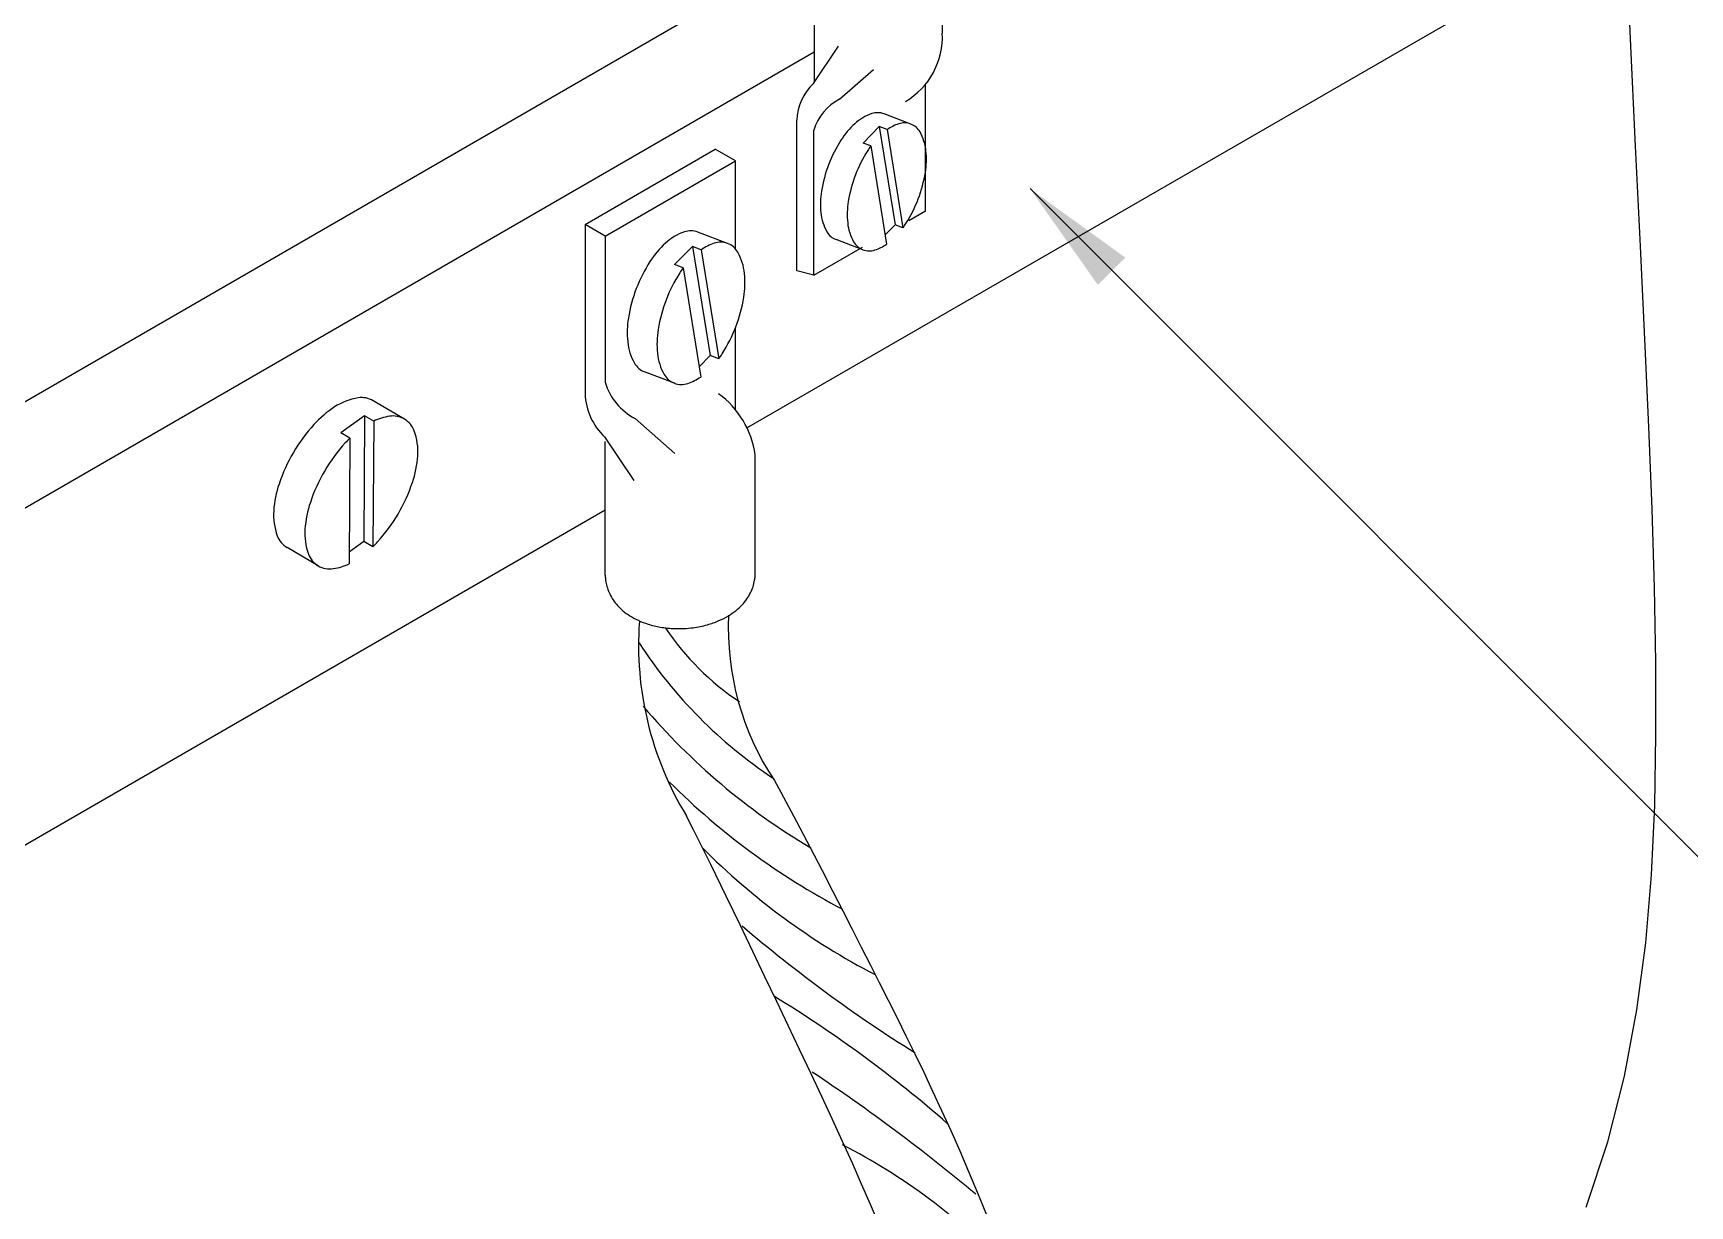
# Model space of a CAD drawing. Header units: millimetres. Extents: x -6154 to -6131.7, y -4429.1 to -4414.6.
# Drawn here: x -6139.6 to -6137.028, y -4422.423 to -4420.603 of the extents above; entities that cross this region are included whole.
import ezdxf

# ---------------------------------------------------------------- set-up
doc = ezdxf.new("R2010")
doc.units = ezdxf.units.MM
doc.header["$LTSCALE"] = 10
doc.layers.add('Termotécnica', color=7, linetype='Continuous')

msp = doc.modelspace()

# ---------------------------------------------------------------- linework, layer by layer
at = {"layer": 'Termotécnica', "color": 2}
for p, q in [((-6138.3876, -4420.4193), (-6138.3876, -4420.6795)), ((-6138.1888, -4420.4193), (-6138.1888, -4420.6031)), ((-6138.492, -4421.2156), (-6137.1282, -4420.4282)), ((-6140.2397, -4421.5364), (-6138.3876, -4420.4672)), ((-6140.0966, -4421.619), (-6138.3876, -4420.6323)), ((-6138.2377, -4420.7442), (-6138.2793, -4420.7283)), ((-6138.2866, -4420.7482), (-6138.3118, -4420.7736)), ((-6138.2866, -4420.7482), (-6138.2621, -4420.9007)), ((-6138.2745, -4420.7528), (-6138.2866, -4420.7482)), ((-6138.2745, -4420.7528), (-6138.25, -4420.9053)), ((-6138.2998, -4420.7782), (-6138.3118, -4420.7736)), ((-6138.2998, -4420.7782), (-6138.2753, -4420.9307)), ((-6138.0526, -4420.8444), (-6136.5171, -4422.3799)), ((-6138.5221, -4420.9295), (-6138.5683, -4420.9119)), ((-6138.2621, -4420.9007), (-6138.2776, -4420.9163)), ((-6138.25, -4420.9053), (-6138.2621, -4420.9007)), ((-6138.5764, -4420.934), (-6138.6045, -4420.9622)), ((-6138.5764, -4420.934), (-6138.5492, -4421.1034)), ((-6138.563, -4420.9391), (-6138.5764, -4420.934)), ((-6138.3121, -4420.9393), (-6138.3537, -4420.9234)), ((-6138.5911, -4420.9673), (-6138.6045, -4420.9622)), ((-6138.563, -4420.9391), (-6138.5358, -4421.1085)), ((-6138.5911, -4420.9673), (-6138.5639, -4421.1367)), ((-6138.3882, -4420.9789), (-6138.4148, -4420.9718)), ((-6138.5492, -4421.1034), (-6138.5665, -4421.1207)), ((-6138.5358, -4421.1085), (-6138.5492, -4421.1034)), ((-6138.6048, -4421.1463), (-6138.651, -4421.1287)), ((-6139.0238, -4421.202), (-6139.0723, -4421.1735)), ((-6139.0856, -4421.1968), (-6139.1225, -4421.2232)), ((-6139.0856, -4421.1968), (-6139.087, -4421.3921)), ((-6139.0715, -4421.205), (-6139.0856, -4421.1968)), ((-6139.0715, -4421.205), (-6139.0729, -4421.4003)), ((-6139.1084, -4421.2314), (-6139.1225, -4421.2232)), ((-6139.1084, -4421.2314), (-6139.1098, -4421.4267)), ((-6138.7121, -4421.4442), (-6138.7121, -4421.2369)), ((-6138.4792, -4421.4479), (-6138.4792, -4421.2574)), ((-6140.0966, -4422.142), (-6138.7121, -4421.3426)), ((-6139.087, -4421.3921), (-6139.1097, -4421.4083)), ((-6139.0729, -4421.4003), (-6139.087, -4421.3921)), ((-6139.1576, -4421.4298), (-6139.2061, -4421.4013))]:
    msp.add_line(p, q, dxfattribs=at)
at = {"layer": 'Termotécnica', "color": 2, "ltscale": 1.6}
for p, q in [((-6138.3889, -4420.6813), (-6138.3501, -4420.6232)), ((-6138.3483, -4420.7054), (-6138.2957, -4420.6593)), ((-6138.2151, -4420.879), (-6138.2151, -4420.6834)), ((-6138.4148, -4420.9718), (-6138.4148, -4420.7383)), ((-6138.3882, -4420.9789), (-6138.3882, -4420.7537)), ((-6138.7433, -4420.9), (-6138.5412, -4420.7833)), ((-6138.5101, -4420.8013), (-6138.5412, -4420.7833)), ((-6138.7122, -4420.9179), (-6138.5101, -4420.8013)), ((-6138.5101, -4420.9377), (-6138.5101, -4420.8013)), ((-6138.2409, -4420.8939), (-6138.2151, -4420.879)), ((-6138.7433, -4420.9), (-6138.7433, -4421.1629)), ((-6138.7122, -4420.9179), (-6138.7433, -4420.9)), ((-6138.7122, -4420.9179), (-6138.7122, -4421.145)), ((-6138.3882, -4420.9789), (-6138.3126, -4420.9352)), ((-6138.5101, -4421.1873), (-6138.5101, -4421.0608)), ((-6138.6656, -4421.2013), (-6138.6042, -4421.2552)), ((-6138.713, -4421.2295), (-6138.6677, -4421.2974))]:
    msp.add_line(p, q, dxfattribs=at)
at = {"layer": 'Termotécnica', "color": 1}
msp.add_lwpolyline([(-6137.1894, -4422.4251), (-6137.1558, -4422.3238), (-6137.1298, -4422.2219), (-6137.1104, -4422.119), (-6137.0966, -4422.0149), (-6137.0878, -4421.9092), (-6137.0828, -4421.8016), (-6137.0808, -4421.6918), (-6137.0811, -4421.5794), (-6137.0833, -4421.4631), (-6137.087, -4421.3417), (-6137.0921, -4421.2139), (-6137.0982, -4421.0782), (-6137.1051, -4420.9336), (-6137.1126, -4420.7785), (-6137.1203, -4420.6117), (-6137.1281, -4420.4323)], dxfattribs=at)
at = {"layer": 'Termotécnica', "color": 2}
for points in [[(-6138.2793, -4420.7283, 0.174705), (-6138.2981, -4420.728, 0.104203), (-6138.3247, -4420.7437, 0.064948), (-6138.3462, -4420.7694, 0.051099), (-6138.3653, -4420.8073, 0.051099), (-6138.3763, -4420.8483, 0.064948), (-6138.3773, -4420.8817, 0.104203), (-6138.368, -4420.9112, 0.174705), (-6138.3537, -4420.9234, 0.174705)], [(-6138.25, -4420.9053, 0.016409), (-6138.2452, -4420.8983, 0.051099), (-6138.2261, -4420.8603, 0.051099), (-6138.2151, -4420.8194, 0.064948), (-6138.2141, -4420.7859, 0.104203), (-6138.2234, -4420.7564, 0.174705), (-6138.2377, -4420.7442, 0.174705), (-6138.2565, -4420.7438, 0.06738), (-6138.2745, -4420.7528, 0.064948)], [(-6138.2998, -4420.7782, 0.016409), (-6138.3046, -4420.7852, 0.051099), (-6138.3237, -4420.8231, 0.051099), (-6138.3347, -4420.8641, 0.064948), (-6138.3357, -4420.8976, 0.104203), (-6138.3264, -4420.927, 0.174705), (-6138.3121, -4420.9393, 0.174705)], [(-6138.5683, -4420.9119, 0.174705), (-6138.5892, -4420.9115, 0.104203), (-6138.6187, -4420.929, 0.064948), (-6138.6426, -4420.9575, 0.051099), (-6138.6639, -4420.9996, 0.051099), (-6138.6761, -4421.0452, 0.064948), (-6138.6772, -4421.0823, 0.104203), (-6138.6668, -4421.1151, 0.174705), (-6138.651, -4421.1287, 0.174705)], [(-6138.5358, -4421.1085, 0.016409), (-6138.5305, -4421.1007, 0.051099), (-6138.5093, -4421.0586, 0.051099), (-6138.497, -4421.013, 0.064948), (-6138.4959, -4420.9759, 0.104203), (-6138.5063, -4420.9431, 0.174705), (-6138.5221, -4420.9295, 0.174705), (-6138.543, -4420.9291, 0.06738), (-6138.563, -4420.9391, 0.064948)], [(-6138.3121, -4420.9393, 0.174705), (-6138.2933, -4420.9396, 0.06738), (-6138.2753, -4420.9307, 0.064948)], [(-6138.5911, -4420.9673, 0.016409), (-6138.5964, -4420.9751, 0.051099), (-6138.6176, -4421.0172, 0.051099), (-6138.6299, -4421.0628, 0.064948), (-6138.631, -4421.0999, 0.104203), (-6138.6206, -4421.1327, 0.174705), (-6138.6048, -4421.1463, 0.174705)], [(-6138.6048, -4421.1463, 0.174705), (-6138.5839, -4421.1467, 0.06738), (-6138.5639, -4421.1367, 0.064948)], [(-6139.0723, -4421.1735, 0.174705), (-6139.0957, -4421.1691, 0.104203), (-6139.1322, -4421.1832, 0.064948), (-6139.1644, -4421.2106, 0.051099), (-6139.1962, -4421.2539, 0.051099), (-6139.2185, -4421.3028, 0.064948), (-6139.2268, -4421.3442, 0.104203), (-6139.2213, -4421.383, 0.174705), (-6139.2061, -4421.4013, 0.174705)], [(-6139.0729, -4421.4003, 0.016409), (-6139.0655, -4421.3926, 0.051099), (-6139.0337, -4421.3493, 0.051099), (-6139.0114, -4421.3005, 0.064948), (-6139.0031, -4421.259, 0.104203), (-6139.0086, -4421.2203, 0.174705), (-6139.0238, -4421.202, 0.174705), (-6139.0471, -4421.1976, 0.06738), (-6139.0715, -4421.205, 0.064948)], [(-6139.1084, -4421.2314, 0.016409), (-6139.1158, -4421.2391, 0.051099), (-6139.1476, -4421.2824, 0.051099), (-6139.1699, -4421.3313, 0.064948), (-6139.1782, -4421.3728, 0.104203), (-6139.1728, -4421.4115, 0.174705), (-6139.1576, -4421.4298, 0.174705)], [(-6139.1576, -4421.4298, 0.174705), (-6139.1342, -4421.4341, 0.06738), (-6139.1098, -4421.4267, 0.064948)]]:
    msp.add_lwpolyline(points, format="xyb", dxfattribs=at)
for points in [[(-6138.4494, -4421.763), (-6138.4395, -4421.7811), (-6138.4151, -4421.8265), (-6138.3939, -4421.8667), (-6138.3752, -4421.9025), (-6138.3585, -4421.935), (-6138.3432, -4421.9651), (-6138.3287, -4421.9937), (-6138.3145, -4422.0216), (-6138.3005, -4422.0492), (-6138.2866, -4422.0765), (-6138.2728, -4422.1038), (-6138.2591, -4422.1312), (-6138.2453, -4422.1589), (-6138.2316, -4422.187), (-6138.2177, -4422.2156), (-6138.2038, -4422.245), (-6138.1898, -4422.2751), (-6138.1758, -4422.306), (-6138.1618, -4422.3375), (-6138.1479, -4422.3699), (-6138.134, -4422.4029), (-6138.1203, -4422.4367)], [(-6138.5862, -4421.8175), (-6138.5754, -4421.8391), (-6138.5488, -4421.8929), (-6138.525, -4421.9416), (-6138.5033, -4421.9863), (-6138.4834, -4422.0278), (-6138.4646, -4422.0671), (-6138.4464, -4422.1052), (-6138.4285, -4422.1428), (-6138.4109, -4422.18), (-6138.3935, -4422.2167), (-6138.3765, -4422.2528), (-6138.36, -4422.2882), (-6138.3442, -4422.3227), (-6138.3289, -4422.3562), (-6138.3145, -4422.3887), (-6138.3009, -4422.4201), (-6138.2881, -4422.4502)]]:
    msp.add_lwpolyline(points, dxfattribs=at)
for centre, radius, start, end in [((-6138.3046, -4420.6089), 0.116, 300.254, 2.8771), ((-6138.6204, -4421.2778), 0.1427, 8.2416, 53.8328), ((-6138.1498, -4421.5524), 0.5106, 175.9492, 211.2867), ((-6138.0931, -4421.5261), 0.4279, 177.3698, 213.609)]:
    msp.add_arc(centre, radius, start, end, dxfattribs=at)
at = {"layer": 'Termotécnica', "color": 2, "ltscale": 1.6}
for centre, radius, start, end in [((-6138.3332, -4420.7411), 0.0817, 132.9532, 178.0435), ((-6138.3101, -4420.7776), 0.0817, 117.8728, 162.963), ((-6138.648, -4421.1597), 0.0954, 181.9565, 227.0468), ((-6138.621, -4421.117), 0.0954, 197.037, 242.1272)]:
    msp.add_arc(centre, radius, start, end, dxfattribs=at)
at = {"layer": 'Termotécnica', "color": 1}
for centre, radius, start, end in [((-6138.2728, -4421.2937), 0.4167, 213.9908, 236.328), ((-6138.0374, -4421.1407), 0.7445, 213.3036, 236.2482), ((-6137.8638, -4420.977), 1.0358, 220.3416, 239.2699), ((-6137.822, -4420.9708), 1.1207, 225.1606, 242.2575), ((-6137.7909, -4421.0987), 1.0883, 224.9035, 242.5146), ((-6137.0502, -4420.2959), 2.2282, 229.4213, 237.9969), ((-6139.4691, -4423.7687), 1.9572, 48.8262, 58.5919), ((-6140.0092, -4424.6481), 2.9219, 50.1454, 56.368), ((-6138.7747, -4423.1705), 0.946, 43.6057, 62.9077)]:
    msp.add_arc(centre, radius, start, end, dxfattribs=at)
at = {"layer": 'Termotécnica', "color": 2, "ltscale": 1.6}
msp.add_open_spline([(-6138.7121, -4421.4442), (-6138.7119, -4421.4479), (-6138.7119, -4421.4506), (-6138.7112, -4421.454), (-6138.7089, -4421.4641), (-6138.7051, -4421.4738), (-6138.6998, -4421.483), (-6138.6929, -4421.4917), (-6138.6843, -4421.5), (-6138.6736, -4421.5078), (-6138.6606, -4421.5148), (-6138.6448, -4421.5208), (-6138.6256, -4421.5254), (-6138.6021, -4421.5278), (-6138.5773, -4421.5266), (-6138.5544, -4421.5219), (-6138.5361, -4421.5155), (-6138.5213, -4421.508), (-6138.5093, -4421.4997), (-6138.4998, -4421.4909), (-6138.4922, -4421.4817), (-6138.4865, -4421.4722), (-6138.4824, -4421.4624), (-6138.4802, -4421.4534), (-6138.4793, -4421.4457), (-6138.4792, -4421.4414), (-6138.4793, -4421.4392)], degree=3, knots=[6.165399, 6.165399, 6.165399, 6.165399, 6.25737, 6.349341, 6.441312, 6.533283, 6.631551, 6.73767, 6.855349, 6.988358, 7.139882, 7.312727, 7.511118, 7.744299, 8.028723, 8.257074, 8.452484, 8.622545, 8.771168, 8.901233, 9.016324, 9.120515, 9.21761, 9.310805, 9.367792, 9.424778, 9.424778, 9.424778, 9.424778], dxfattribs=at)
at = {"layer": 'Termotécnica', "color": 2}
msp.add_solid([(-6137.9474, -4420.9937), (-6137.9046, -4420.9515), (-6138.0526, -4420.8444)], dxfattribs=at)

doc.saveas('drawing.dxf')
